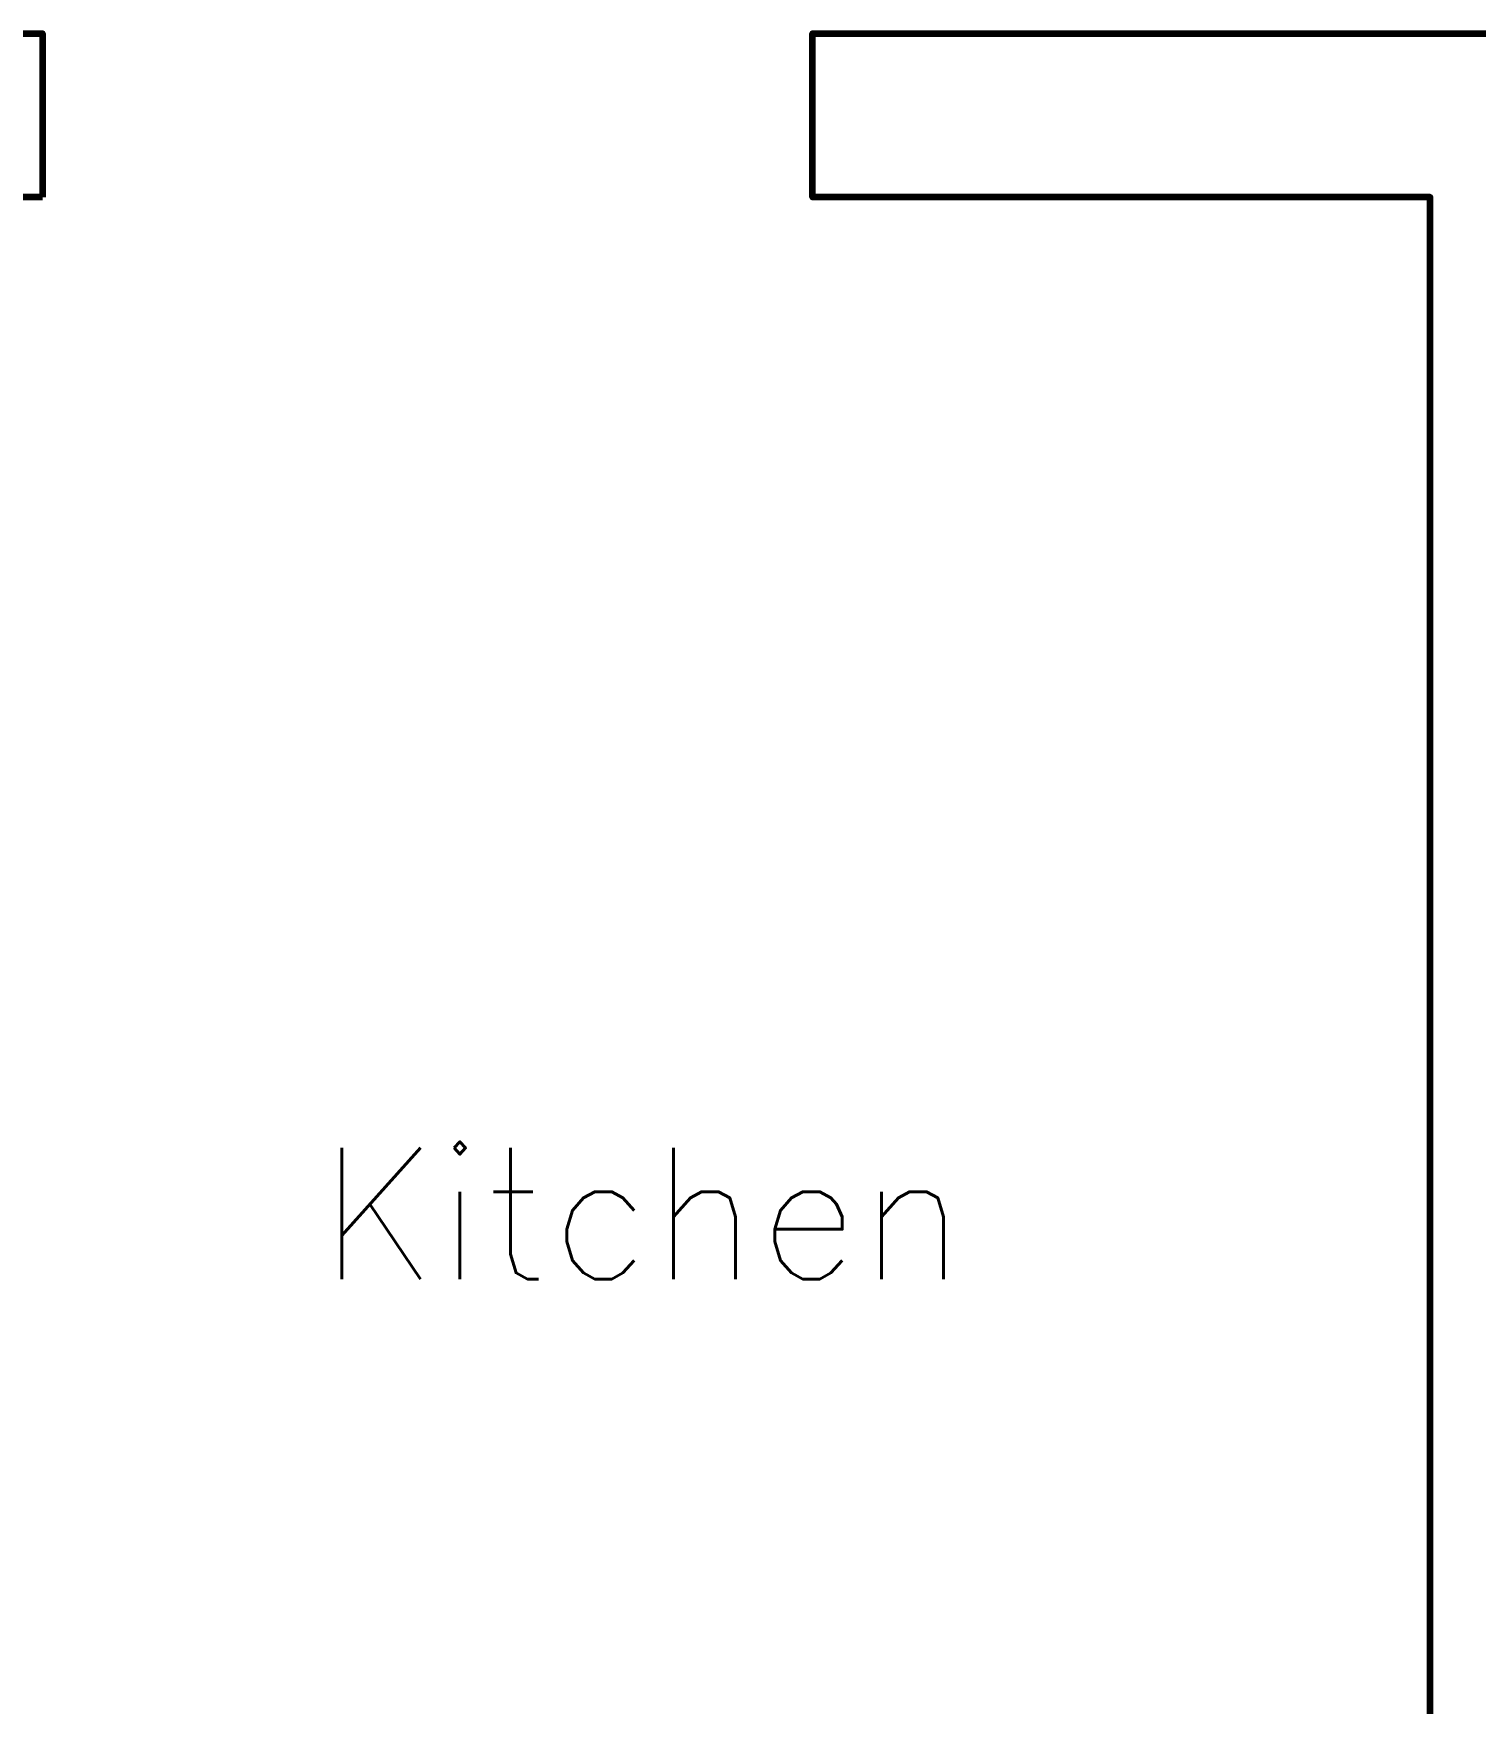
# Model space of a CAD drawing. Header units: metres. Extents: x -5.37 to 2.25, y -5.82 to 2.
# Drawn here: x -4.249 to -2.05, y -0.547 to 2 of the extents above; entities that cross this region are included whole.
import ezdxf
from ezdxf.enums import TextEntityAlignment as Align

# ---------------------------------------------------------------- set-up
doc = ezdxf.new("R2010")
doc.units = ezdxf.units.M
doc.header["$LTSCALE"] = 10
doc.layers.get('0').update_dxf_attribs({"linetype": 'CONTINUOUS', "lineweight": 100})
for name, color, linetype, lineweight in [('roomitems', 2, 'CONTINUOUS', 100), ('texts', 5, 'CONTINUOUS', 100), ('walls', 8, 'CONTINUOUS', 100), ('windows', 3, 'CONTINUOUS', 100)]:
    doc.layers.add(name, color=color, linetype=linetype, lineweight=lineweight)
doc.styles.get("Standard").update_dxf_attribs({"font": 'txt', "width": 0.75, "bigfont": 'bigfont.shx'})

# ---------------------------------------------------------------- blocks, each defined once
blk = doc.blocks.new('W-1-1')
at = {"color": 0}
for points, const_width in [([(-488.9, 60), (-586.7, 60)], 0.01), ([(-586.7, 60), (-586.7, 50)], 0.01), ([(-488.9, 60), (-586.7, 60)], 0.01), ([(-580, 60), (-586.7, 60)], 0.01), ([(-586.7, 60), (-586.7, 50)], 0.01), ([(-573.4, 60), (-580, 60)], 0.01), ([(-566.7, 60), (-573.4, 60)], 0.01), ([(-560, 60), (-566.7, 60)], 0.01), ([(-553.4, 60), (-560, 60)], 0.01), ([(-546.7, 60), (-553.4, 60)], 0.01), ([(-540, 60), (-546.7, 60)], 0.01), ([(-533.4, 60), (-540, 60)], 0.01), ([(-526.7, 60), (-533.4, 60)], 0.01), ([(-520, 60), (-526.7, 60)], 0.01), ([(-513.4, 60), (-520, 60)], 0.01), ([(-506.7, 60), (-513.4, 60)], 0.01), ([(-506.7, 60), (-506.7, 60)], 0.01), ([(-391.1, 60), (-488.9, 60)], 0.01), ([(-391.1, 60), (-488.9, 60)], 0.01), ([(-293.4, 60), (-391.1, 60)], 0.01), ([(-293.4, 60), (-391.1, 60)], 0.01), ([(-195.6, 60), (-293.4, 60)], 0.01), ([(-195.6, 60), (-293.4, 60)], 0.01), ([(-97.8, 60), (-195.6, 60)], 0.01), ([(-97.8, 60), (-195.6, 60)], 0.01), ([(0, 60), (-97.8, 60)], 0.01), ([(0, 60), (-97.8, 60)], 0.01), ([(97.8, 60), (0, 60)], 0.01), ([(97.8, 60), (0, 60)], 0.01), ([(195.6, 60), (97.8, 60)], 0.01), ([(195.6, 60), (97.8, 60)], 0.01), ([(293.4, 60), (195.6, 60)], 0.01), ([(293.4, 60), (195.6, 60)], 0.01), ([(391.1, 60), (293.4, 60)], 0.01), ([(391.1, 60), (293.4, 60)], 0.01), ([(488.9, 60), (391.1, 60)], 0.01), ([(488.9, 60), (391.1, 60)], 0.01), ([(586.7, 60), (488.9, 60)], 0.01), ([(586.7, 60), (488.9, 60)], 0.01), ([(513.4, 60), (506.7, 60)], 0.01), ([(520, 60), (513.4, 60)], 0.01), ([(526.7, 60), (520, 60)], 0.01), ([(533.4, 60), (526.7, 60)], 0.01), ([(540, 60), (533.4, 60)], 0.01), ([(546.7, 60), (540, 60)], 0.01), ([(553.4, 60), (546.7, 60)], 0.01), ([(560, 60), (553.4, 60)], 0.01), ([(566.7, 60), (560, 60)], 0.01), ([(573.4, 60), (566.7, 60)], 0.01), ([(580, 60), (573.4, 60)], 0.01), ([(586.7, 60), (580, 60)], 0.01), ([(586.7, 50), (586.7, 60)], 0.01), ([(586.7, 60), (586.7, 60)], 0.01), ([(586.7, 50), (586.7, 60)], 0.01), ([(-586.7, 50), (-586.7, 40)], 0.01), ([(-586.7, 50), (-586.7, 40)], 0.01), ([(-586.7, 40), (-586.7, 30)], 0.01), ([(-586.7, 40), (-586.7, 30)], 0.01), ([(-586.7, 30), (-586.7, 20)], 0.01), ([(-586.7, 30), (-586.7, 20)], 0.01), ([(586.7, 40), (586.7, 50)], 0.01), ([(586.7, 40), (586.7, 50)], 0.01), ([(586.7, 30), (586.7, 40)], 0.01), ([(586.7, 30), (586.7, 40)], 0.01), ([(586.7, 20), (586.7, 30)], 0.01), ([(586.7, 20), (586.7, 30)], 0.01), ([(-586.7, 20), (-586.7, 10)], 0.01), ([(-586.7, 20), (-586.7, 10)], 0.01), ([(-586.7, 10), (-586.7, 0)], 0.01), ([(-586.7, 10), (-586.7, 0)], 0.01), ([(-586.7, 0), (-586.7, -10)], 0.01), ([(-586.7, 0), (-586.7, 0)], 0.01), ([(-586.7, 0), (-488.9, 0)], 0.01), ([(-586.7, 0), (-586.7, -10)], 0.01), ([(-586.7, 0), (-586.7, 0)], 0.04), ([(-586.7, 0), (-580, 0)], 0.04), ([(-580, 0), (-573.4, 0)], 0.04), ([(-573.4, 0), (-566.7, 0)], 0.04), ([(-566.7, 0), (-560, 0)], 0.04), ([(-560, 0), (-553.4, 0)], 0.04), ([(-553.4, 0), (-546.7, 0)], 0.04), ([(-546.7, 0), (-540, 0)], 0.04), ([(-540, 0), (-533.4, 0)], 0.04), ([(-533.4, 0), (-526.7, 0)], 0.04), ([(-526.7, 0), (-520, 0)], 0.04), ([(-520, 0), (-513.4, 0)], 0.04), ([(-513.4, 0), (-506.7, 0)], 0.04), ([(-488.9, 0), (-391.1, 0)], 0.01), ([(-391.1, 0), (-293.4, 0)], 0.01), ([(-293.4, 0), (-195.6, 0)], 0.01), ([(-195.6, 0), (-97.8, 0)], 0.01), ([(-97.8, 0), (0, 0)], 0.01), ([(0, 0), (97.8, 0)], 0.01), ([(97.8, 0), (195.6, 0)], 0.01), ([(195.6, 0), (293.4, 0)], 0.01), ([(293.4, 0), (391.1, 0)], 0.01), ([(391.1, 0), (488.9, 0)], 0.01), ([(488.9, 0), (586.7, 0)], 0.01), ([(506.7, 0), (506.7, 0)], 0.04), ([(506.7, 0), (513.4, 0)], 0.04), ([(513.4, 0), (520, 0)], 0.04), ([(520, 0), (526.7, 0)], 0.04), ([(526.7, 0), (533.4, 0)], 0.04), ([(533.4, 0), (540, 0)], 0.04), ([(540, 0), (546.7, 0)], 0.04), ([(546.7, 0), (553.4, 0)], 0.04), ([(553.4, 0), (560, 0)], 0.04), ([(560, 0), (566.7, 0)], 0.04), ([(566.7, 0), (573.4, 0)], 0.04), ([(573.4, 0), (580, 0)], 0.04), ([(580, 0), (586.7, 0)], 0.04), ([(586.7, 10), (586.7, 20)], 0.01), ([(586.7, 10), (586.7, 20)], 0.01), ([(586.7, 0), (586.7, 10)], 0.01), ([(586.7, 0), (586.7, 10)], 0.01), ([(586.7, -10), (586.7, 0)], 0.01), ([(586.7, -10), (586.7, 0)], 0.01), ([(-586.7, -10), (-586.7, -20)], 0.01), ([(-586.7, -10), (-586.7, -20)], 0.01), ([(-586.7, -20), (-586.7, -30)], 0.01), ([(-586.7, -20), (-586.7, -30)], 0.01), ([(586.7, -20), (586.7, -10)], 0.01), ([(586.7, -20), (586.7, -10)], 0.01), ([(586.7, -30), (586.7, -20)], 0.01), ([(586.7, -30), (586.7, -20)], 0.01), ([(-586.7, -30), (-586.7, -40)], 0.01), ([(-586.7, -30), (-586.7, -40)], 0.01), ([(-586.7, -40), (-586.7, -50)], 0.01), ([(-586.7, -40), (-586.7, -50)], 0.01), ([(-586.7, -50), (-586.7, -60)], 0.01), ([(-586.7, -50), (-586.7, -60)], 0.01), ([(586.7, -40), (586.7, -30)], 0.01), ([(586.7, -40), (586.7, -30)], 0.01), ([(586.7, -50), (586.7, -40)], 0.01), ([(586.7, -50), (586.7, -40)], 0.01), ([(586.7, -60), (586.7, -50)], 0.01), ([(586.7, -60), (586.7, -50)], 0.01), ([(-586.7, -60), (-586.7, -60)], 0.01), ([(-586.7, -60), (-488.9, -60)], 0.01), ([(-586.7, -60), (-586.7, -60)], 0.01), ([(-586.7, -60), (-586.7, -60)], 0.01), ([(-586.7, -60), (-586.7, -60)], 0.01), ([(-586.7, -60), (-586.7, -60)], 0.01), ([(-586.7, -60), (-586.7, -60)], 0.01), ([(-586.7, -60), (-586.7, -60)], 0.01), ([(-586.7, -60), (-586.7, -60)], 0.01), ([(-586.7, -60), (-586.7, -60)], 0.01), ([(-586.7, -60), (-586.7, -60)], 0.01), ([(-586.7, -60), (-586.7, -60)], 0.01), ([(-586.7, -60), (-586.7, -60)], 0.01), ([(-586.7, -60), (-586.7, -60)], 0.01), ([(-586.7, -60), (-586.7, -60)], 0.01), ([(-586.7, -60), (-586.7, -60)], 0.01), ([(-586.7, -60), (-586.7, -60)], 0.01), ([(-586.7, -60), (-488.9, -60)], 0.01), ([(-586.7, -60), (-580, -60)], 0.01), ([(-580, -60), (-573.4, -60)], 0.01), ([(-573.4, -60), (-566.7, -60)], 0.01), ([(-566.7, -60), (-560, -60)], 0.01), ([(-560, -60), (-553.4, -60)], 0.01), ([(-553.4, -60), (-546.7, -60)], 0.01), ([(-546.7, -60), (-540, -60)], 0.01), ([(-540, -60), (-533.4, -60)], 0.01), ([(-533.4, -60), (-526.7, -60)], 0.01), ([(-526.7, -60), (-520, -60)], 0.01), ([(-520, -60), (-513.4, -60)], 0.01), ([(-513.4, -60), (-506.7, -60)], 0.01), ([(-488.9, -60), (-391.1, -60)], 0.01), ([(-488.9, -60), (-391.1, -60)], 0.01), ([(-391.1, -60), (-293.4, -60)], 0.01), ([(-391.1, -60), (-293.4, -60)], 0.01), ([(-293.4, -60), (-195.6, -60)], 0.01), ([(-293.4, -60), (-195.6, -60)], 0.01), ([(-195.6, -60), (-97.8, -60)], 0.01), ([(-195.6, -60), (-97.8, -60)], 0.01), ([(-97.8, -60), (0, -60)], 0.01), ([(-97.8, -60), (0, -60)], 0.01), ([(0, -60), (97.8, -60)], 0.01), ([(0, -60), (97.8, -60)], 0.01), ([(97.8, -60), (195.6, -60)], 0.01), ([(97.8, -60), (195.6, -60)], 0.01), ([(195.6, -60), (293.4, -60)], 0.01), ([(195.6, -60), (293.4, -60)], 0.01), ([(293.4, -60), (391.1, -60)], 0.01), ([(293.4, -60), (391.1, -60)], 0.01), ([(391.1, -60), (488.9, -60)], 0.01), ([(391.1, -60), (488.9, -60)], 0.01), ([(488.9, -60), (586.7, -60)], 0.01), ([(488.9, -60), (586.7, -60)], 0.01), ([(506.7, -60), (506.7, -60)], 0.01), ([(506.7, -60), (513.4, -60)], 0.01), ([(513.4, -60), (520, -60)], 0.01), ([(520, -60), (526.7, -60)], 0.01), ([(526.7, -60), (533.4, -60)], 0.01), ([(533.4, -60), (540, -60)], 0.01), ([(540, -60), (546.7, -60)], 0.01), ([(546.7, -60), (553.4, -60)], 0.01), ([(553.4, -60), (560, -60)], 0.01), ([(560, -60), (566.7, -60)], 0.01), ([(566.7, -60), (573.4, -60)], 0.01), ([(573.4, -60), (580, -60)], 0.01), ([(580, -60), (586.7, -60)], 0.01)]:
    blk.add_lwpolyline(points, dxfattribs=dict(at, const_width=const_width))
blk = doc.blocks.new('F-1-4')
at = {"color": 0, "const_width": 0.01}
for points in [[(-738.8, 556.7), (-738.8, 556.7)], [(-738.8, 556.7), (-615.7, 556.7)], [(-738.8, 463.9), (-738.8, 556.7)], [(-738.8, 556.7), (-738.8, 556.7)], [(-738.8, 556.7), (-738.8, 556.7)], [(-615.7, 556.7), (-492.5, 556.7)], [(-492.5, 556.7), (-369.4, 556.7)], [(-369.4, 556.7), (-246.3, 556.7)], [(-246.3, 556.7), (-123.1, 556.7)], [(-123.1, 556.7), (0, 556.7)], [(0, 556.7), (123.1, 556.7)], [(123.1, 556.7), (246.3, 556.7)], [(246.3, 556.7), (369.4, 556.7)], [(369.4, 556.7), (492.5, 556.7)], [(492.5, 556.7), (615.7, 556.7)], [(615.7, 556.7), (738.8, 556.7)], [(738.8, 556.7), (738.8, 463.9)], [(-738.8, 371.1), (-738.8, 463.9)], [(738.8, 463.9), (738.8, 371.1)], [(-738.8, 278.3), (-738.8, 371.1)], [(738.8, 371.1), (738.8, 278.3)], [(-738.8, 185.6), (-738.8, 278.3)], [(738.8, 278.3), (738.8, 185.6)], [(-738.8, 92.8), (-738.8, 185.6)], [(738.8, 185.6), (738.8, 92.8)], [(-738.8, 0), (-738.8, 92.8)], [(738.8, 92.8), (738.8, 0)], [(-738.8, -92.8), (-738.8, 0)], [(738.8, 0), (738.8, -92.8)], [(-738.8, -185.6), (-738.8, -92.8)], [(738.8, -92.8), (738.8, -185.6)], [(-738.8, -278.3), (-738.8, -185.6)], [(738.8, -185.6), (738.8, -278.3)], [(-738.8, -371.1), (-738.8, -278.3)], [(738.8, -278.3), (738.8, -371.1)], [(-738.8, -463.9), (-738.8, -371.1)], [(738.8, -371.1), (738.8, -463.9)], [(-738.8, -556.7), (-738.8, -463.9)], [(738.8, -463.9), (738.8, -556.7)], [(-615.7, -556.7), (-738.8, -556.7)], [(-492.5, -556.7), (-615.7, -556.7)], [(-369.4, -556.7), (-492.5, -556.7)], [(-246.3, -556.7), (-369.4, -556.7)], [(-123.1, -556.7), (-246.3, -556.7)], [(0, -556.7), (-123.1, -556.7)], [(123.1, -556.7), (0, -556.7)], [(246.3, -556.7), (123.1, -556.7)], [(369.4, -556.7), (246.3, -556.7)], [(492.5, -556.7), (369.4, -556.7)], [(615.7, -556.7), (492.5, -556.7)], [(738.8, -556.7), (615.7, -556.7)]]:
    blk.add_lwpolyline(points, dxfattribs=at)

msp = doc.modelspace()

# ---------------------------------------------------------------- linework, layer by layer
at = {"layer": 'walls'}
for points in [[(-4.235, 1.75), (-5.119, 1.75), (-5.119, -1.75), (-2.999, -1.75), (-2.999, -3.49), (-3.119, -3.49), (-3.119, -1.869), (-5.119, -1.869), (-5.119, -4.869), (-3.119, -4.869), (-3.119, -4.39), (-2.999, -4.39), (-2.999, -4.86), (-2.333, -4.86), (-2.333, -5.119), (-5.369, -5.119), (-5.369, 2), (-4.235, 2)], [(-0.766, 1.75), (-2, 1.75), (-2, -1.75), (-1.999, -1.75), (-1.999, -1.87), (-2.119, -1.87), (-2.119, 1.75), (-3.061, 1.75), (-3.061, 2), (-0.766, 2)]]:
    msp.add_lwpolyline(points, close=True, dxfattribs=at)

# ---------------------------------------------------------------- block references
at = {"layer": 'roomitems', "xscale": 0.001, "yscale": 0.001, "rotation": -90.00021046}
msp.add_blockref('F-1-4', (-3.0724, 0.4591), dxfattribs=at)
at = {"layer": 'windows', "xscale": 0.001, "yscale": 0.001}
msp.add_blockref('W-1-1', (-3.6483, 1.81), dxfattribs=at)

# ---------------------------------------------------------------- texts
at = {"layer": 'texts'}
msp.add_text('Kitchen', height=0.2, dxfattribs=at).set_placement((-3.32, 0.2), align=Align.MIDDLE_CENTER)

doc.saveas('drawing.dxf')
